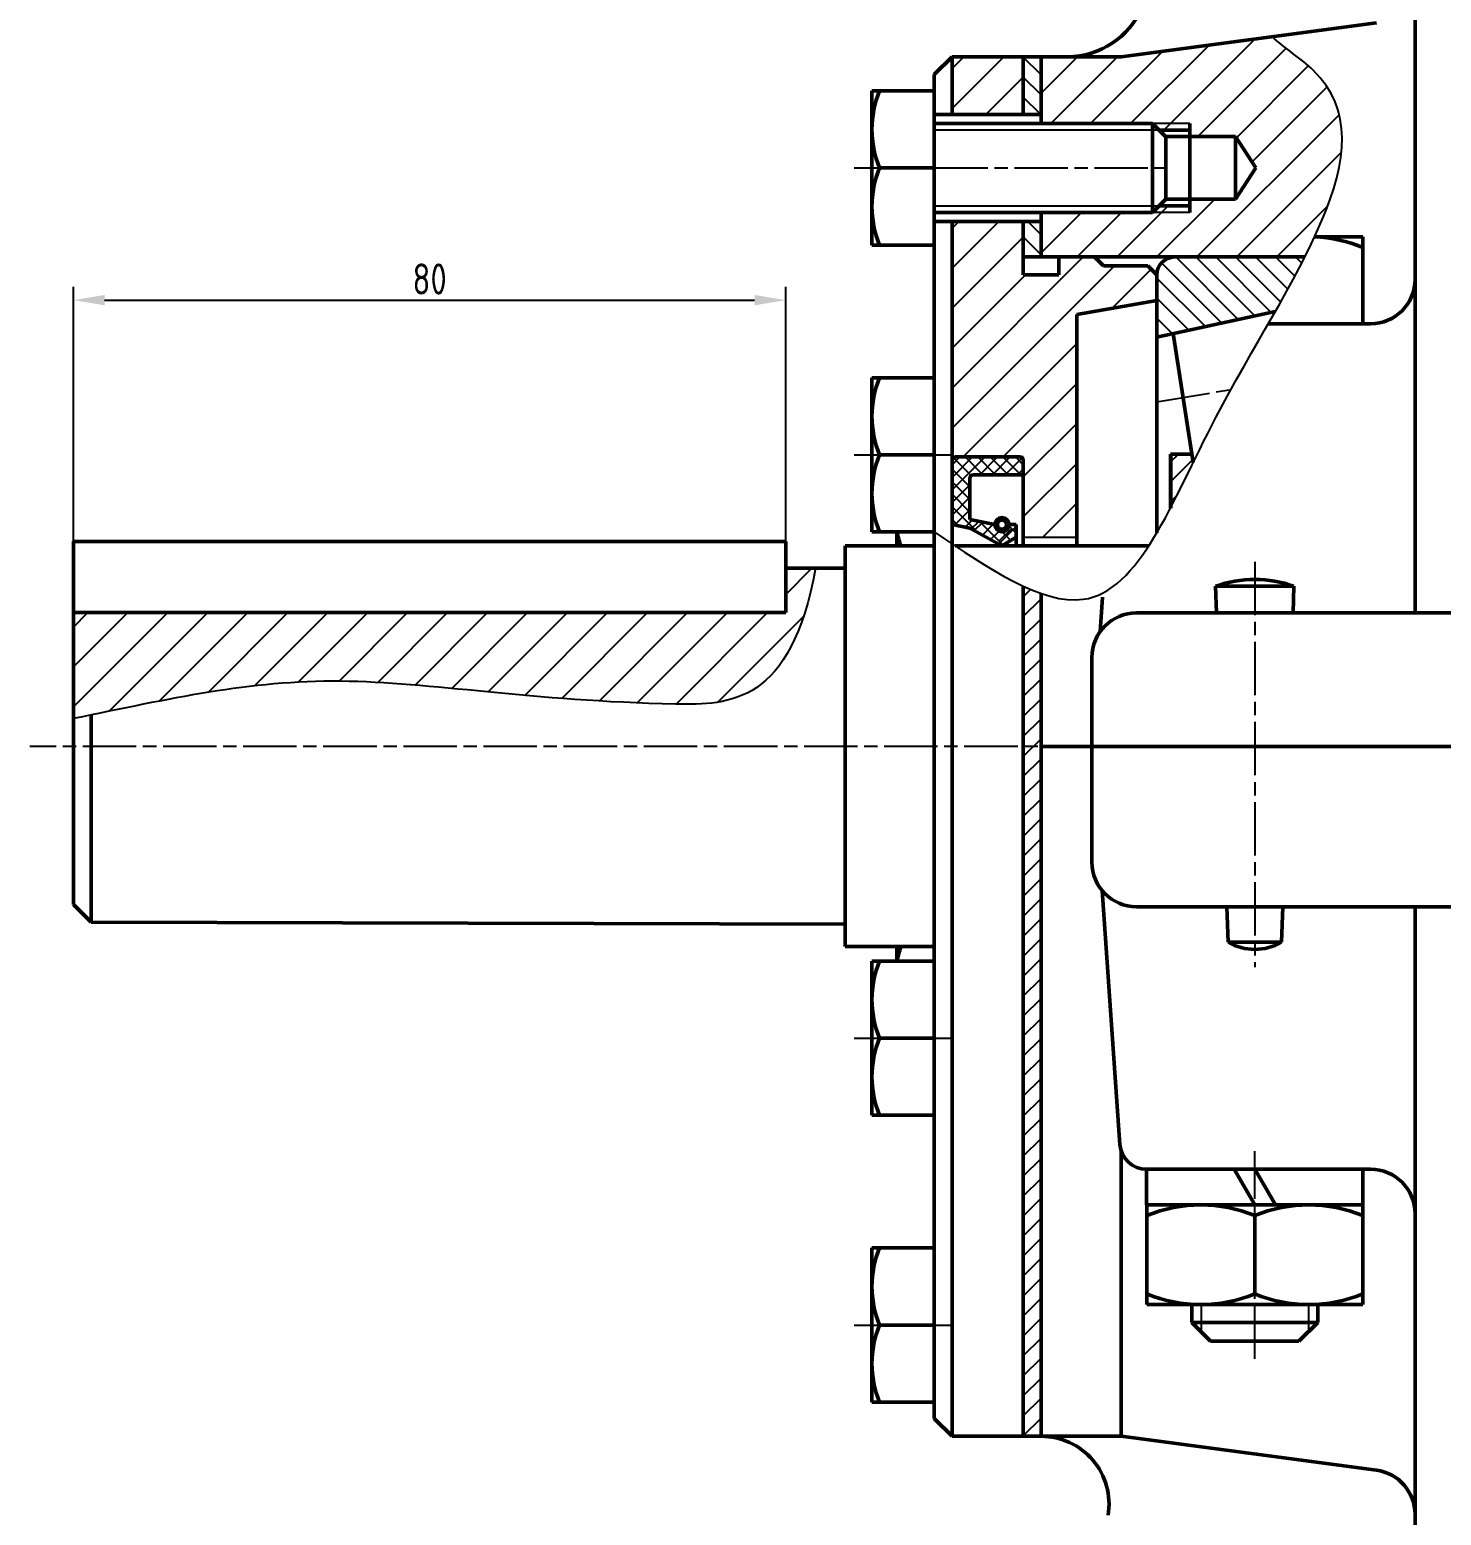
# Model space of a CAD drawing. Header units: millimetres. Extents: x -11122 to -2883, y -3177 to -1688.
# Drawn here: x -4880.4 to -4721.8, y -2657 to -2490.1 of the extents above; entities that cross this region are included whole.
import ezdxf

# ---------------------------------------------------------------- set-up
doc = ezdxf.new("R2010")
doc.units = ezdxf.units.MM
doc.header["$LTSCALE"] = 0.5
doc.linetypes.add('AM_ISO08W050', pattern=[18, 12, -1.5, 3, -1.5])
doc.linetypes.add('AM_ISO08W050x2', pattern=[9, 6, -0.75, 1.5, -0.75])
for name, color, linetype, lineweight in [('AM_0', 7, 'Continuous', 50), ('AM_0N', 7, 'Continuous', 50), ('AM_4', 3, 'Continuous', 25), ('AM_5', 3, 'Continuous', 25), ('AM_7', 4, 'AM_ISO08W050', 25), ('AM_8N', 1, 'Continuous', 25), ('duong_dam', 7, 'Continuous', 50), ('nét đậm', 7, 'Continuous', 50)]:
    doc.layers.add(name, color=color, linetype=linetype, lineweight=lineweight)
doc.styles.add('TCVN', font='tcvn+7284-2003i.ttf', dxfattribs={"width": 0.8, "height": 3.5})
doc.dimstyles.new('MyTemplate$0', dxfattribs={"dimtxt": 3.5, "dimasz": 3.5, "dimexe": 1.5, "dimexo": 0, "dimtad": 1, "dimtoh": 1, "dimdec": 0, "dimzin": 0, "dimtxsty": 'TCVN', "dimcen": 0, "dimclrd": 3, "dimclre": 3, "dimclrt": 1, "dimadec": 0, "dimazin": 0, "dimtfac": 1, "dimtdec": 0, "dimtofl": 0, "dimtmove": 0, "dimatfit": 3, "dimfxl": 1, "dimtfill": 1, "dimtolj": 1, "dimtzin": 0, "dimarcsym": 0})
pattern_1 = [(45, (2778, 0), (-2.245064030267288, 2.245064030267288), [])]
pattern_2 = [(135, (2778, 0), (-1.122532015133644, -1.122532015133644), [])]

# ---------------------------------------------------------------- blocks, each defined once
blk = doc.blocks.new('*D198')
at = {"layer": 'AM_5', "color": 3, "lineweight": -2, "transparency": 16777216}
for p, q in [((-4875.468861811161, -2547.518641575738), (-4875.468861811161, -2518.950655411703)), ((-4795.468854884918, -2547.598617575691), (-4795.468854884918, -2518.950655411703)), ((-4871.968861811161, -2520.450655411703), (-4798.968854884918, -2520.450655411703))]:
    blk.add_line(p, q, dxfattribs=at)
at = {"layer": 'AM_5', "color": 3, "transparency": 16777216}
for points in [[(-4871.968861811161, -2519.86732207837), (-4871.968861811161, -2521.033988745037), (-4875.468861811161, -2520.450655411703)], [(-4798.968854884918, -2519.86732207837), (-4798.968854884918, -2521.033988745037), (-4795.468854884918, -2520.450655411703)]]:
    blk.add_solid(points, dxfattribs=at)
at = {"layer": 'AM_5', "color": 1, "transparency": 16777216, "insert": (-4835.46885834804, -2518.075655411703), "char_height": 3.5, "attachment_point": 5, "style": 'TCVN', "bg_fill": 3, "box_fill_scale": 1.1, "bg_fill_color": 256, "bg_fill_true_color": 13158600, "bg_fill_transparency": 0}
blk.add_mtext('\\A1;80', dxfattribs=at)

msp = doc.modelspace()

# ---------------------------------------------------------------- hatches: boundary and pattern name
at = {"layer": 'AM_4'}
h = msp.add_hatch(dxfattribs=at)
h.set_pattern_fill('ANSI31', color=256)
h.set_pattern_definition(pattern_1)
edge = h.paths.add_edge_path()
edge.add_spline(control_points=[(-4873.46886181116, -2567.052282699082), (-4863.532909458064, -2564.993234499914), (-4846.314252787336, -2561.292149428469), (-4819.74471550711, -2566.336966046748), (-4794.887337697306, -2565.800283994589), (-4792.128854884918, -2550.563058298646)], knot_values=[0, 0, 0, 0, 26.50300448399887, 54.05389084965449, 64.49464738507524, 64.49464738507524, 64.49464738507524, 64.49464738507524], degree=3, periodic=0)
edge.add_line((-4792.128854884918, -2550.563058298646), (-4795.468854884918, -2550.554268146546))
edge.add_line((-4795.468854884918, -2550.554268146546), (-4795.468854884918, -2555.598617575691))
edge.add_line((-4795.468854884918, -2555.598617575691), (-4875.46886181116, -2555.598617575691))
edge.add_line((-4875.46886181116, -2555.598617575691), (-4875.46886181116, -2567.465234331364))
edge.add_spline(control_points=[(-4875.468854884919, -2567.465232904401), (-4874.795075736301, -2567.326829590572), (-4874.128675666388, -2567.189017305098), (-4873.46886181116, -2567.052282699082)], knot_values=[64.49464738507524, 64.49464738507524, 64.49464738507524, 64.49464738507524, 66.25462458124713, 66.25462458124713, 66.25462458124713, 66.25462458124713], degree=3, periodic=0)
at = {"layer": 'AM_7', "lineweight": 25}
h = msp.add_hatch(dxfattribs=at)
h.set_pattern_fill('ANSI31', color=256)
h.set_pattern_definition([(45, (-6148.646207512727, -5495.487000423553), (-2.245064030267288, 2.245064030267288), [])])
edge = h.paths.add_edge_path()
edge.add_spline(control_points=[(-4737.161809192278, -2515.598235534067), (-4732.904182177324, -2507.201898470954), (-4730.322023857749, -2497.99382949726), (-4739.335243558196, -2492.189512975829), (-4740.850264285968, -2490.844018757228)], knot_values=[59.98348533501261, 59.98348533501261, 59.98348533501261, 59.98348533501261, 84.16502906134838, 90.14529633920203, 90.14529633920328, 90.14529633920328, 90.14529633920328], degree=3, periodic=0)
edge.add_line((-4740.850264285968, -2490.844018757229), (-4757.788854884942, -2493.098235534057))
edge.add_line((-4757.788854884941, -2493.098235534057), (-4763.792735143939, -2493.098235534057))
edge.add_line((-4763.792735143939, -2493.098235534057), (-4766.788854884921, -2493.098235534056))
edge.add_line((-4766.788854884921, -2493.098235534056), (-4766.788854884921, -2500.598235534056))
edge.add_line((-4766.788854884921, -2500.598235534056), (-4754.288854884921, -2500.598235534056))
edge.add_line((-4754.288854884921, -2500.598235534056), (-4753.538854884921, -2501.348235534056))
edge.add_line((-4753.538854884921, -2501.348235534056), (-4750.072187784921, -2501.348230954579))
edge.add_line((-4750.072187784921, -2501.348230954579), (-4750.072186862191, -2502.046738504577))
edge.add_line((-4750.072186862191, -2502.046738504577), (-4744.952790276899, -2502.046731741842))
edge.add_line((-4744.952790276898, -2502.046731741842), (-4742.686576770009, -2505.572475058071))
edge.add_line((-4742.686576770009, -2505.572475058071), (-4744.952780961861, -2509.098225182577))
edge.add_line((-4744.952780961861, -2509.098225182577), (-4750.072177547154, -2509.098231945316))
edge.add_line((-4750.072177547154, -2509.098231945316), (-4750.072176556403, -2509.848230954576))
edge.add_line((-4750.072176556403, -2509.848230954576), (-4753.538854884933, -2509.848235534067))
edge.add_line((-4753.538854884933, -2509.848235534067), (-4754.288854884921, -2510.598235534056))
edge.add_line((-4754.288854884921, -2510.598235534056), (-4766.788854884921, -2510.598235534056))
edge.add_line((-4766.788854884921, -2510.598235534056), (-4766.788854884921, -2515.598235534053))
edge.add_line((-4766.788854884921, -2515.598235534053), (-4737.896345728544, -2515.598235534053))
edge.add_line((-4737.896345728544, -2515.598235534053), (-4737.161809192268, -2515.598235534047))
h = msp.add_hatch(dxfattribs=at)
h.set_pattern_fill('ANSI31', color=256)
h.set_pattern_definition(pattern_1)
h.paths.add_polyline_path([(-4776.788854884913, -2493.098235534053), (-4768.788854884913, -2493.098235534054), (-4768.788854884914, -2499.598235534057), (-4776.788854884914, -2499.598235534055)])
h.paths.add_polyline_path([(-4774.788854884922, -2546.071848450747), (-4771.188854884924, -2548.071848450747), (-4769.588854884923, -2547.071848450747), (-4770.388854884923, -2545.671848450747, 1), (-4771.988854884923, -2545.671848450747), (-4774.788854884922, -2545.111848450746), (-4776.788854884922, -2545.671848450746)])
h.paths.add_polyline_path([(-4771.374641322551, -2547.674878831077), (-4771.5634837789, -2547.863721287426), (-4772.472621068996, -2547.35864501515), (-4772.081748103737, -2546.96777204989)], flags=16)
h = msp.add_hatch(dxfattribs=at)
h.set_pattern_fill('ANSI31', color=256, scale=0.5, angle=90)
h.set_pattern_definition(pattern_2)
h.paths.add_polyline_path([(-4766.788854884921, -2493.098235534053), (-4768.788854884921, -2493.098235534053), (-4768.788854884921, -2499.598235534056), (-4766.788854884921, -2499.598235534056)])
h = msp.add_hatch(dxfattribs=at)
h.set_pattern_fill('ANSI31', color=256)
h.set_pattern_definition(pattern_1)
h.paths.add_polyline_path([(-4762.788854884921, -2522.071678360412), (-4753.788854885014, -2520.484735534052), (-4753.788854885014, -2517.598235534053), (-4754.788854885014, -2516.598235534053), (-4759.788854884921, -2516.598235534053), (-4760.788854884921, -2515.598235534053), (-4764.788854884921, -2515.598235534053), (-4764.788854884921, -2517.598235534053), (-4768.788854884921, -2517.598235534053), (-4768.788854884921, -2511.598235534056), (-4776.788854884921, -2511.598235534056), (-4776.788854884921, -2538.018024581584), (-4776.735031015758, -2538.071848450747), (-4768.788854884921, -2538.071848450747), (-4768.788854884921, -2547.071848450747), (-4762.788854884921, -2547.071848450749)])
at = {"layer": 'AM_7'}
h = msp.add_hatch(dxfattribs=at)
h.set_pattern_fill('ANSI31', color=256, scale=0.5, angle=90)
h.set_pattern_definition(pattern_2)
h.paths.add_polyline_path([(-4766.788854884921, -2511.598235534056), (-4768.788854884921, -2511.598235534056), (-4768.788854884921, -2515.598235534053), (-4766.788854884921, -2515.598235534053)])
h = msp.add_hatch(dxfattribs=at)
h.set_pattern_fill('ANSI31', color=256, scale=0.5, angle=90)
h.set_pattern_definition([(135, (0, 0), (-1.122532015133644, -1.122532015133644), [])])
edge = h.paths.add_edge_path()
edge.add_spline(control_points=[(-4740.492250750065, -2521.731669174428), (-4739.305827048584, -2519.640543754541), (-4738.172220058993, -2517.590836149239), (-4737.161809192268, -2515.598235534046)], knot_values=[54.24477349637949, 54.24477349637949, 54.24477349637949, 54.24477349637949, 59.98348533503295, 59.98348533503295, 59.98348533503295, 59.98348533503295], degree=3, periodic=0)
edge.add_line((-4737.161809192268, -2515.598235534047), (-4751.788854885014, -2515.598235534047))
edge.add_arc((-4751.788854885014, -2517.598235534047), 2, 90, 180)
edge.add_line((-4753.788854885014, -2517.598235534047), (-4753.788854885014, -2524.598235534047))
edge.add_line((-4753.788854885014, -2524.598235534047), (-4740.492250750065, -2521.731669174429))
h = msp.add_hatch(dxfattribs=at)
h.set_pattern_fill('ANSI31', color=256, scale=0.5)
h.set_pattern_definition([(45, (0, 0), (-1.122532015133644, 1.122532015133644), [])])
edge = h.paths.add_edge_path()
edge.add_line((-4749.692566125615, -2538.688758685221), (-4749.840890373393, -2537.737587069258))
edge.add_line((-4749.840890373393, -2537.737587069258), (-4752.256237095771, -2537.737587069258))
edge.add_line((-4752.256237095771, -2537.737587069258), (-4752.256237095771, -2543.806071579772))
edge.add_spline(control_points=[(-4752.25623709577, -2543.806071579771), (-4751.40888110762, -2542.189956427462), (-4750.5637768844, -2540.463772506261), (-4749.692566125615, -2538.688758685221)], knot_values=[34.46623545732845, 34.46623545732845, 34.46623545732845, 34.46623545732845, 39.21529286257135, 39.21529286257135, 39.21529286257135, 39.21529286257135], degree=3, periodic=0)
h = msp.add_hatch(dxfattribs=at)
h.set_pattern_fill('ANSI31', color=256, scale=0.5)
h.set_pattern_definition([(45, (2778, 0), (-1.122532015133644, 1.122532015133644), [])])
h.paths.add_polyline_path([(-4768.383023640221, -2552.859944272579), (-4768.788854884921, -2552.676811369501), (-4768.788854884921, -2648.098235534055), (-4766.788854884921, -2648.098235534055), (-4766.788854884921, -2553.485295320079), (-4767.182793690436, -2553.34587995627), (-4767.579878068146, -2553.194901222632), (-4767.979993042961, -2553.032781775858)])

# ---------------------------------------------------------------- linework, layer by layer
msp.add_line((-4753.788854885021, -2517.598235534047), (-4753.788854885021, -2520.484735534046))
at = {"layer": 'AM_0', "lineweight": 50}
for p, q in [((-4724.788854884916, -2555.598235534057), (-4724.788854884916, -2415.040049810584)), ((-4778.788854884921, -2496.937981496211), (-4785.788854884922, -2496.937981496211)), ((-4785.788854884922, -2496.937981496211), (-4785.788854884922, -2505.598235534056)), ((-4778.788854884921, -2514.2584895719), (-4778.788854884921, -2496.937981496211)), ((-4778.788854884921, -2514.25686943453), (-4778.788854884921, -2496.93960163358)), ((-4778.788854884921, -2500.598235534055), (-4777.788854884921, -2500.598235534056)), ((-4778.788854884921, -2510.598235534055), (-4778.788854884921, -2500.598235534055)), ((-4785.788854884922, -2505.598235534056), (-4785.788854884922, -2514.2584895719)), ((-4784.930990508654, -2505.598235534056), (-4778.788854884921, -2505.598235534056)), ((-4778.788854884921, -2510.598235534056), (-4777.788854884921, -2510.598235534056)), ((-4730.664499231934, -2513.324033372594), (-4736.05403065454, -2513.324033372594)), ((-4736.054030654539, -2513.324033372594), (-4730.664499231934, -2513.324033372594)), ((-4730.664499231934, -2523.124033372594), (-4730.664499231934, -2513.324033372594)), ((-4785.788854884921, -2514.2584895719), (-4778.788854884921, -2514.2584895719)), ((-4778.788854884921, -2529.165959528658), (-4785.788854884922, -2529.165959528658)), ((-4785.788854884922, -2529.165959528658), (-4785.788854884922, -2537.826213566503)), ((-4778.788854884921, -2546.486467604347), (-4778.788854884921, -2529.165959528658)), ((-4778.788854884921, -2546.75686943453), (-4778.788854884921, -2529.43960163358)), ((-4785.788854884922, -2537.826213566503), (-4785.788854884922, -2546.486467604347)), ((-4784.930990508653, -2537.826213566503), (-4778.788854884921, -2537.826213566503)), ((-4785.788854884921, -2546.486467604347), (-4778.788854884921, -2546.486467604347)), ((-4785.788854884921, -2594.710003463761), (-4778.788854884921, -2594.710003463761)), ((-4785.788854884922, -2603.370257501605), (-4785.788854884922, -2594.710003463761)), ((-4778.788854884921, -2611.75686943453), (-4778.788854884921, -2594.43960163358)), ((-4785.788854884922, -2612.030511539449), (-4785.788854884922, -2603.370257501605)), ((-4784.930990508653, -2603.370257501605), (-4778.788854884921, -2603.370257501605)), ((-4778.788854884921, -2612.030511539449), (-4785.788854884922, -2612.030511539449)), ((-4757.788854884918, -2648.098235534055), (-4757.788854884918, -2616.034985233797)), ((-4757.788854884921, -2618.098235534054), (-4757.788854884921, -2619.698235534054)), ((-4754.938854884913, -2618.098235534054), (-4729.788854884916, -2618.098235534054)), ((-4754.938854884913, -2622.098235534055), (-4754.938854884913, -2618.098235534057)), ((-4742.788854884912, -2622.098235534055), (-4745.09825596167, -2618.098235534057)), ((-4742.788854884911, -2618.098235534057), (-4740.479453808154, -2622.098235534055)), ((-4730.638854884912, -2622.098235534055), (-4730.638854884912, -2618.098235534057)), ((-4742.788854884913, -2622.098235534053), (-4754.913210537896, -2622.098235534053)), ((-4754.913210537896, -2622.098235534053), (-4754.913210537896, -2633.298235534053)), ((-4730.664499231931, -2622.098235534053), (-4742.788854884913, -2622.098235534053)), ((-4730.664499231931, -2622.098235534053), (-4730.664499231932, -2633.298235534053)), ((-4742.788854884913, -2623.29924566083), (-4742.788854884913, -2632.097225407277)), ((-4785.788854884921, -2626.937981496208), (-4778.788854884921, -2626.937981496208)), ((-4785.788854884922, -2635.598235534052), (-4785.788854884922, -2626.937981496208)), ((-4778.788854884921, -2644.25686943453), (-4778.788854884921, -2626.93960163358)), ((-4754.913210537896, -2633.298235534053), (-4730.664499231932, -2633.298235534053)), ((-4749.853792103817, -2633.298235534054), (-4749.853792103818, -2635.29823553387)), ((-4735.723917666015, -2633.298235534053), (-4735.723917666014, -2635.29823553387)), ((-4749.853792103819, -2635.298235533871), (-4747.753792103819, -2637.398235533869)), ((-4749.853792103817, -2635.29823553387), (-4735.723917666014, -2635.29823553387)), ((-4735.723917666014, -2635.29823553387), (-4737.823917666014, -2637.39823553387)), ((-4785.788854884922, -2644.258489571896), (-4785.788854884922, -2635.598235534052)), ((-4784.930990508654, -2635.598235534052), (-4778.788854884921, -2635.598235534052)), ((-4778.788854884921, -2644.258489571896), (-4785.788854884922, -2644.258489571896))]:
    msp.add_line(p, q, dxfattribs=at)
at = {"layer": 'AM_0'}
for p, q in [((-4757.788854884918, -2493.098235534053), (-4729.129261591997, -2489.284167554757)), ((-4776.788854884921, -2493.098235534053), (-4778.788854884921, -2495.098235534053)), ((-4776.788854884921, -2493.098235534053), (-4763.792735143939, -2493.098235534053)), ((-4776.788854884921, -2499.598235534056), (-4776.788854884921, -2493.098235534054)), ((-4776.788854884921, -2493.098235534053), (-4766.788854884921, -2493.098235534053)), ((-4768.788854884921, -2493.098235534053), (-4768.788854884921, -2499.598235534056)), ((-4766.788854884921, -2500.598235534056), (-4766.788854884921, -2493.098235534053)), ((-4763.792735143939, -2493.098235534057), (-4757.788854884918, -2493.098235534057)), ((-4778.788854884921, -2646.098235534055), (-4778.788854884921, -2495.098235534053)), ((-4778.788854884921, -2548.098235534053), (-4778.788854884921, -2495.098235534053)), ((-4766.788854884921, -2499.598235534056), (-4778.788854884921, -2499.598235534056)), ((-4754.288854884921, -2500.598235534056), (-4777.788854884921, -2500.598235534056)), ((-4754.288854884921, -2500.598235534056), (-4752.788854884921, -2502.098235534056)), ((-4754.288854884921, -2510.598235534056), (-4754.288854884921, -2500.598235534056)), ((-4750.072187784921, -2501.348230954579), (-4753.538854884921, -2501.348235534056)), ((-4750.072187784921, -2501.348230954579), (-4750.07218778492, -2500.598235534055)), ((-4752.788854884921, -2509.098235534056), (-4752.788854884921, -2502.098235534056)), ((-4754.288854884921, -2510.598235534056), (-4752.788854884921, -2509.098235534056)), ((-4750.072176556403, -2509.848230954576), (-4753.538846078235, -2509.848235534056)), ((-4750.072176556403, -2509.848230954575), (-4750.072176556403, -2510.598235534056)), ((-4778.788854884921, -2511.598235534056), (-4766.788854884921, -2511.598235534056)), ((-4777.788854884921, -2510.598235534056), (-4754.288854884921, -2510.598235534056)), ((-4776.788854884921, -2648.098235534055), (-4776.788854884921, -2511.598235534056)), ((-4768.788854884921, -2511.598235534056), (-4768.788854884921, -2517.598235534053)), ((-4766.788854884921, -2515.598235534053), (-4766.788854884921, -2510.598235534056)), ((-4768.778748123932, -2515.598235534053), (-4737.896345728544, -2515.598235534053)), ((-4764.788854884921, -2517.598235534053), (-4764.788854884921, -2515.598235534053)), ((-4760.788854884921, -2515.598235534053), (-4759.788854884921, -2516.598235534053)), ((-4759.788854884921, -2516.598235534053), (-4754.788854885021, -2516.598235534053)), ((-4754.788854885021, -2516.598235534053), (-4753.788854885021, -2517.598235534053)), ((-4754.788854885021, -2516.598235534047), (-4753.788854885021, -2517.598235534047)), ((-4737.161809192234, -2515.598235534047), (-4751.788854885014, -2515.598235534047)), ((-4768.788854884921, -2517.598235534053), (-4764.788854884921, -2517.598235534053)), ((-4753.788854885014, -2517.598235534053), (-4753.788854885014, -2520.484735534052)), ((-4753.788854885014, -2517.598235534047), (-4753.788854885014, -2546.580971026072)), ((-4753.788854885021, -2520.484735534053), (-4762.788854884921, -2522.071678360412)), ((-4753.788854885014, -2524.598235534047), (-4740.492250750065, -2521.731669174429)), ((-4762.788854884921, -2522.071678360412), (-4762.788854884921, -2548.071848450748)), ((-4741.271099018209, -2523.098235534055), (-4729.788854884916, -2523.098235534055)), ((-4730.638854884919, -2523.098235534055), (-4741.271099018209, -2523.098235534055)), ((-4751.951586435333, -2524.202145534074), (-4749.692566125615, -2538.688758685221)), ((-4778.788854884921, -2548.215928569069), (-4778.788854884921, -2537.826213566503)), ((-4749.840890373393, -2537.737587069258), (-4752.256237095771, -2537.737587069258)), ((-4782.987810170158, -2548.071848450747), (-4782.987810170158, -2546.486467604347)), ((-4782.987810170158, -2548.071848450747), (-4782.987810170158, -2546.75686943453)), ((-4875.46886181116, -2588.343864088341), (-4875.468861811161, -2547.554268146546)), ((-4795.468854884918, -2547.554268146546), (-4875.46886181116, -2547.554268146546)), ((-4795.468854884918, -2555.554268146546), (-4795.468854884918, -2547.554268146546)), ((-4795.468854884918, -2555.554268146546), (-4795.468854884918, -2547.598617575691)), ((-4788.788854884918, -2548.071848450745), (-4778.788854884921, -2548.071848450747)), ((-4788.788854884918, -2593.071986976043), (-4788.788854884919, -2548.071848450745)), ((-4776.435402618928, -2548.071848450748), (-4754.708341045897, -2548.071848450749)), ((-4788.788854884918, -2550.571848450746), (-4795.468854884918, -2550.554268146546)), ((-4795.468854884918, -2550.554268146546), (-4795.468854884918, -2555.554268146546)), ((-4768.788854884921, -2648.098235534055), (-4768.788854884921, -2552.676811369588)), ((-4766.788854884921, -2618.098235534054), (-4766.788854884921, -2553.48529532008)), ((-4766.788854884921, -2553.48529532008), (-4766.788854884921, -2648.098235534055)), ((-4766.788854884921, -2648.098235534055), (-4766.788854884921, -2553.485295320081)), ((-4747.083849750207, -2555.598235534057), (-4747.188862138823, -2552.597861535666)), ((-4747.188858398838, -2552.598235534057), (-4738.388858398839, -2552.598235534057)), ((-4738.493858398839, -2555.598235534057), (-4738.388858398839, -2552.598235534057)), ((-4760.173331775967, -2557.727495486322), (-4759.899226423116, -2553.834564764359)), ((-4795.468854884918, -2555.554268146546), (-4875.46886181116, -2555.554268146546)), ((-4756.079574140452, -2555.598235534057), (-4622.900423479497, -2555.598235534057)), ((-4761.079574140452, -2583.598235534056), (-4761.079574140452, -2560.598235534055)), ((-4873.46886181116, -2590.349127652472), (-4873.46886181116, -2567.052281245515)), ((-4766.788854884921, -2570.598235534056), (-4594.788854885011, -2570.598235534057)), ((-4759.940538700316, -2586.775176305847), (-4757.931445847833, -2615.308947016073)), ((-4875.46886181116, -2588.343864088341), (-4873.468868737401, -2590.349127634244)), ((-4756.079574140452, -2588.598235534057), (-4605.49813562938, -2588.598235534057)), ((-4745.788858398839, -2592.598235534057), (-4745.928857463852, -2588.598235534057)), ((-4739.788858398839, -2592.598235534057), (-4739.648858398839, -2588.598235534057)), ((-4724.788854884916, -2747.598235534057), (-4724.788854884915, -2588.598235534057)), ((-4788.788854884917, -2590.571986976043), (-4873.46886181116, -2590.349127652472)), ((-4788.788854884918, -2593.071986976043), (-4788.788854884917, -2590.571986976043)), ((-4788.788854884917, -2590.571986976043), (-4788.788854884917, -2590.571986976043)), ((-4788.788854884918, -2593.071986976043), (-4778.788854884921, -2593.071986976043)), ((-4782.987810170158, -2593.124622617361), (-4782.987810170158, -2594.439601633578)), ((-4782.987810170158, -2593.124622617361), (-4782.987810170158, -2594.710003463761)), ((-4778.788854884921, -2603.370257501616), (-4778.788854884921, -2592.98054249905)), ((-4745.788858398839, -2592.598235534057), (-4739.788858398839, -2592.598235534057)), ((-4747.753792103818, -2637.398235533869), (-4737.823917666014, -2637.39823553387)), ((-4776.788854884921, -2648.098235534055), (-4778.788854884921, -2646.098235534055)), ((-4776.788854884921, -2648.098235534055), (-4766.788854884921, -2648.098235534055)), ((-4766.788854884921, -2648.098235534055), (-4757.788854884918, -2648.098235534055)), ((-4757.788854884918, -2648.098235534055), (-4729.129261591997, -2651.912303513353))]:
    msp.add_line(p, q, dxfattribs=at)
at = {"layer": 'AM_0', "lineweight": 25}
for p, q in [((-4732.852720020123, -2523.098235534056), (-4732.852720020123, -2523.124033372594)), ((-4768.788854884921, -2538.071848450747), (-4776.788854884921, -2538.071848450747)), ((-4768.788854884921, -2548.071848450747), (-4768.788854884921, -2538.071848450747)), ((-4768.788854884921, -2547.071848450747), (-4762.788854884921, -2547.071848450749)), ((-4754.938854884913, -2618.098235534057), (-4730.638854884912, -2618.098235534057)), ((-4730.638854884912, -2622.098235534055), (-4754.938854884913, -2622.098235534055))]:
    msp.add_line(p, q, dxfattribs=at)
at = {"layer": 'AM_0', "lineweight": 53}
msp.add_line((-4752.256237095771, -2537.737587069258), (-4752.256237095771, -2543.806071579776), dxfattribs=at)
at = {"layer": 'AM_0'}
for centre, radius, start, end in [((-4763.792735143939, -2484.098235534053), 9.00000000000341, 270, 337.4143317024412), ((-4751.788854885014, -2517.598235534047), 2, 90, 180), ((-4729.788854884916, -2518.098235534055), 5, 270, 0), ((-4776.175171464658, -2545.618499818428), 6.812638705500741, 187.3196929130197, 201.1073961674903), ((-4742.789385520435, -2564.956968214851), 13.11879996124785, 70.40090365627732, 109.5942262254842), ((-4756.079574140452, -2560.598235534055), 5, 90, 180), ((-4756.079574140452, -2583.598235534056), 5, 180, 270), ((-4776.175171464658, -2595.57797124968), 6.812638705500741, 158.8926038325376, 172.6803070869803), ((-4742.788858398839, -2587.373235534057), 6.024999999999999, 240.1371656437259, 299.862834356274), ((-4766.788854884921, -2655.728496338284), 7.630260804231188, 350.5830067220115, 90), ((-4729.788854884916, -2656.86860623695), 5, 0, 82.41952164722387)]:
    msp.add_arc(centre, radius, start, end, dxfattribs=at)
at = {"layer": 'AM_0', "lineweight": 50}
for centre, radius, start, end in [((-4774.431621837887, -2501.268108515134), 11.3572330470354, 157.5878752087465, 202.4121247912535), ((-4774.431621837884, -2509.928362552978), 11.35723304703876, 157.5878752087465, 202.4121247912535), ((-4736.726677058425, -2529.224159638442), 15.90012626584843, 67.58787520874841, 87.59883316015997), ((-4774.431621837886, -2533.496086547581), 11.3572330470354, 157.5878752087465, 202.4121247912535), ((-4774.431621837883, -2542.156340585425), 11.35723304703876, 157.5878752087465, 202.4121247912535), ((-4774.431621837883, -2599.040130482683), 11.35723304703876, 157.5878752087465, 202.4121247912535), ((-4774.431621837886, -2607.700384520527), 11.3572330470354, 157.5878752087465, 202.4121247912535), ((-4754.938854884913, -2615.098235534052), 3, 184.0276090516668, 270), ((-4729.788854884916, -2623.098235534054), 5, 0, 90), ((-4748.851032711404, -2637.998361799902), 15.90012626584843, 67.58787520874841, 112.4121247912516), ((-4736.726677058423, -2637.9983617999), 15.90012626584642, 67.58787520874841, 112.4121247912516), ((-4774.431621837884, -2631.26810851513), 11.35723304703876, 157.5878752087465, 202.4121247912535), ((-4748.851032711404, -2617.398109268205), 15.90012626584843, 247.5878752087484, 292.4121247912516), ((-4736.726677058423, -2617.398109268207), 15.90012626584642, 247.5878752087484, 292.4121247912516), ((-4774.431621837887, -2639.928362552974), 11.3572330470354, 157.5878752087465, 202.4121247912535)]:
    msp.add_arc(centre, radius, start, end, dxfattribs=at)
at = {"layer": 'AM_0N', "lineweight": 50}
msp.add_line((-4776.788854884921, -2538.471848450747), (-4776.788854884921, -2540.071848450747), dxfattribs=at)
at = {"layer": 'AM_0N'}
for p, q in [((-4769.188854884921, -2538.071848450747), (-4776.388854884921, -2538.071848450747)), ((-4768.788854884921, -2545.671848450746), (-4768.788854884921, -2538.471848450747)), ((-4776.788854884921, -2540.071848450747), (-4776.788854884921, -2548.071848450747)), ((-4774.388854884922, -2540.071848450747), (-4768.788854884921, -2540.071848450747)), ((-4774.788854884921, -2540.471848450747), (-4774.788854884922, -2545.111848450746)), ((-4774.788854884922, -2545.111848450746), (-4771.988854884922, -2545.671848450747)), ((-4776.788854884922, -2545.671848450746), (-4774.788854884922, -2546.071848450747)), ((-4774.788854884922, -2546.071848450747), (-4771.188854884924, -2548.071848450747)), ((-4771.188854884924, -2548.071848450747), (-4769.588854884923, -2547.071848450747)), ((-4770.388854884923, -2545.671848450747), (-4769.588854884923, -2545.671848450747)), ((-4769.588854884923, -2547.071848450747), (-4769.588854884923, -2545.671848450747)), ((-4769.588854884923, -2547.071848450747), (-4769.588854884923, -2548.071848450747)), ((-4768.788854884921, -2545.671848450746), (-4768.788854884921, -2548.071848450747))]:
    msp.add_line(p, q, dxfattribs=at)
msp.add_circle((-4771.188854884923, -2545.671848450747), 0.52, dxfattribs=at)
for centre, radius, start, end in [((-4776.388854884922, -2538.471848450746), 0.4, 90, 180), ((-4769.188854884922, -2538.471848450748), 0.4, 0, 90), ((-4774.388854884922, -2540.471848450747), 0.4, 90, 180), ((-4771.188854884923, -2545.671848450747), 0.8, 0, 180), ((-4771.188854884923, -2545.671848450747), 0.8, 180, 0)]:
    msp.add_arc(centre, radius, start, end, dxfattribs=at)
at = {"layer": 'AM_4'}
for p, q in [((-4753.538854884921, -2501.348235534056), (-4778.788854884921, -2501.348235534056)), ((-4750.07218778492, -2500.598235534055), (-4754.288854884921, -2500.598235534055)), ((-4778.788854884921, -2509.848235534056), (-4753.538854884921, -2509.848235534056)), ((-4750.072176556403, -2510.598235534056), (-4754.288854884921, -2510.598235534056))]:
    msp.add_line(p, q, dxfattribs=at)
at = {"layer": 'AM_4', "lineweight": 25}
for p, q in [((-4748.803792103818, -2633.298235534055), (-4748.803792103818, -2636.34823553387)), ((-4736.773917666014, -2633.298235534055), (-4736.773917666014, -2636.34823553387))]:
    msp.add_line(p, q, dxfattribs=at)
msp.add_open_spline([(-4778.788854884921, -2546.486467604347), (-4772.720466834991, -2550.595384857125), (-4758.294368191799, -2560.363324072214), (-4746.519242097828, -2527.429007026548), (-4725.445783844289, -2501.134021505581), (-4739.335243558196, -2492.189512975829), (-4740.850264285968, -2490.844018757229)], degree=3, knots=[0, 0, 0, 0, 18.36810621611512, 43.66565057838621, 84.16502906134838, 90.14529633920203, 90.14529633920304, 90.14529633920304, 90.14529633920304], dxfattribs=at)
at = {"layer": 'AM_4'}
msp.add_open_spline([(-4792.128854884918, -2550.563058298646), (-4794.887337697306, -2565.800283994589), (-4819.74471550711, -2566.336966046748), (-4847.039301789416, -2561.15448277601), (-4864.648823934932, -2565.24265278703), (-4875.468854884919, -2567.465232904401)], degree=3, knots=[0, 0, 0, 0, 10.44075653542075, 37.99164290107637, 66.25462458124713, 66.25462458124713, 66.25462458124713, 66.25462458124713], dxfattribs=at)
at = {"layer": 'AM_7', "linetype": 'AM_ISO08W050x2'}
for p, q in [((-4787.788854884922, -2505.598235534056), (-4776.788854884922, -2505.598235534056)), ((-4787.788854884922, -2537.826213566503), (-4776.788854884922, -2537.826213566503)), ((-4787.788854884922, -2603.370257501605), (-4776.788854884921, -2603.370257501605)), ((-4787.788854884922, -2635.598235534052), (-4776.788854884921, -2635.598235534052))]:
    msp.add_line(p, q, dxfattribs=at)
at = {"layer": 'AM_7'}
for p, q in [((-4778.788854884921, -2505.598235534056), (-4752.788854884921, -2505.598235534056)), ((-4742.788826509937, -2549.838168265452), (-4742.788859862973, -2595.398235534057)), ((-4517.413851811572, -2570.598235534056), (-4880.384678509952, -2570.598235534056)), ((-4742.788854884916, -2639.406983829027), (-4742.788854884915, -2616.072930100119))]:
    msp.add_line(p, q, dxfattribs=at)
at = {"layer": 'AM_7', "lineweight": 25}
msp.add_line((-4753.788854885014, -2531.860387043799), (-4745.520590483256, -2530.494263190233), dxfattribs=at)
at = {"layer": 'AM_8N'}
for p, q in [((-4776.788854884921, -2541.775383894464), (-4773.085319441204, -2538.071848450747)), ((-4776.788854884922, -2540.361170332091), (-4774.499533003577, -2538.071848450747)), ((-4776.788854884921, -2538.946956769718), (-4775.91374656595, -2538.071848450746)), ((-4774.64350244277, -2540.163377023736), (-4776.64350244277, -2538.163377023736)), ((-4773.320817453387, -2540.071848450747), (-4775.320817453387, -2538.071848450746)), ((-4771.906603891013, -2540.071848450747), (-4773.906603891013, -2538.071848450747)), ((-4773.671105878831, -2540.071848450747), (-4771.671105878831, -2538.071848450747)), ((-4770.49239032864, -2540.071848450747), (-4772.49239032864, -2538.071848450747)), ((-4772.256892316457, -2540.071848450747), (-4770.256892316457, -2538.071848450747)), ((-4769.078176766267, -2540.071848450747), (-4771.078176766267, -2538.071848450747)), ((-4770.842678754085, -2540.071848450747), (-4768.934207327074, -2538.163377023737)), ((-4768.788854884921, -2538.946956769719), (-4769.663963203894, -2538.071848450747)), ((-4774.788854884921, -2541.432238143957), (-4776.788854884921, -2539.432238143957)), ((-4769.428465191711, -2540.071848450747), (-4768.788854884921, -2539.432238143958)), ((-4774.788854884922, -2542.846451706331), (-4776.788854884921, -2540.84645170633)), ((-4776.788854884922, -2543.189597456837), (-4774.788854884921, -2541.189597456837)), ((-4774.788854884922, -2544.260665268703), (-4776.788854884921, -2542.260665268703)), ((-4776.788854884922, -2544.60381101921), (-4774.788854884922, -2542.603811019211)), ((-4773.895673240665, -2546.568060475334), (-4776.788854884922, -2543.674878831076)), ((-4776.060409813302, -2545.81753746507), (-4776.788854884922, -2545.089092393449)), ((-4776.500374775891, -2545.729544472552), (-4774.788854884922, -2544.018024581584)), ((-4775.321863473914, -2545.965246732948), (-4774.521863473914, -2545.165246732948)), ((-4774.29089564919, -2546.348492470598), (-4773.343352171936, -2545.400948993344)), ((-4771.058896003666, -2547.990624149961), (-4773.724875907369, -2545.324644246257)), ((-4773.381758359094, -2546.853568742874), (-4772.164840869958, -2545.636651253739)), ((-4772.472621068996, -2547.35864501515), (-4771.515914786994, -2546.401938733148)), ((-4771.5634837789, -2547.863721287426), (-4769.588854884923, -2545.88909239345)), ((-4770.188610734513, -2547.446695856741), (-4771.163849043573, -2546.47145754768)), ((-4769.588854884923, -2546.632238143958), (-4770.402439976098, -2545.818653052782))]:
    msp.add_line(p, q, dxfattribs=at)
at = {"layer": 'duong_dam'}
for p, q in [((-4742.686576770009, -2505.572475058071), (-4744.952790276898, -2502.046731741842)), ((-4744.95278056753, -2509.098224569079), (-4742.686576770009, -2505.57247505807))]:
    msp.add_line(p, q, dxfattribs=at)
at = {"layer": 'nét đậm'}
for p, q in [((-4750.072183381581, -2504.681564704577), (-4750.072187784921, -2501.348230954579)), ((-4752.840346412188, -2502.046742161323), (-4744.952790276898, -2502.046731741842)), ((-4750.072186862191, -2502.046738504578), (-4750.072176556403, -2509.848230954575)), ((-4744.952780961861, -2509.098225182577), (-4744.952790276898, -2502.046731741842)), ((-4752.840339450951, -2509.098235602067), (-4744.952780961861, -2509.098225182577))]:
    msp.add_line(p, q, dxfattribs=at)

# ---------------------------------------------------------------- next in the draw order: dimensions: what is measured, and where the dimension line sits
at = {"layer": 'AM_5'}
dim = msp.add_linear_dim(base=(-4795.468854884918, -2520.450655411703), p1=(-4875.468861811161, -2547.518641575738), p2=(-4795.468854884918, -2547.598617575691), dimstyle='MyTemplate$0', override={"dimpost": '', "dimtxsty": 'TCVN'}, dxfattribs=at)
dim.commit()
dim.dimension.update_dxf_attribs({"geometry": '*D198', "text_midpoint": (-4835.46885834804, -2518.075655411703)})

doc.saveas('drawing.dxf')
